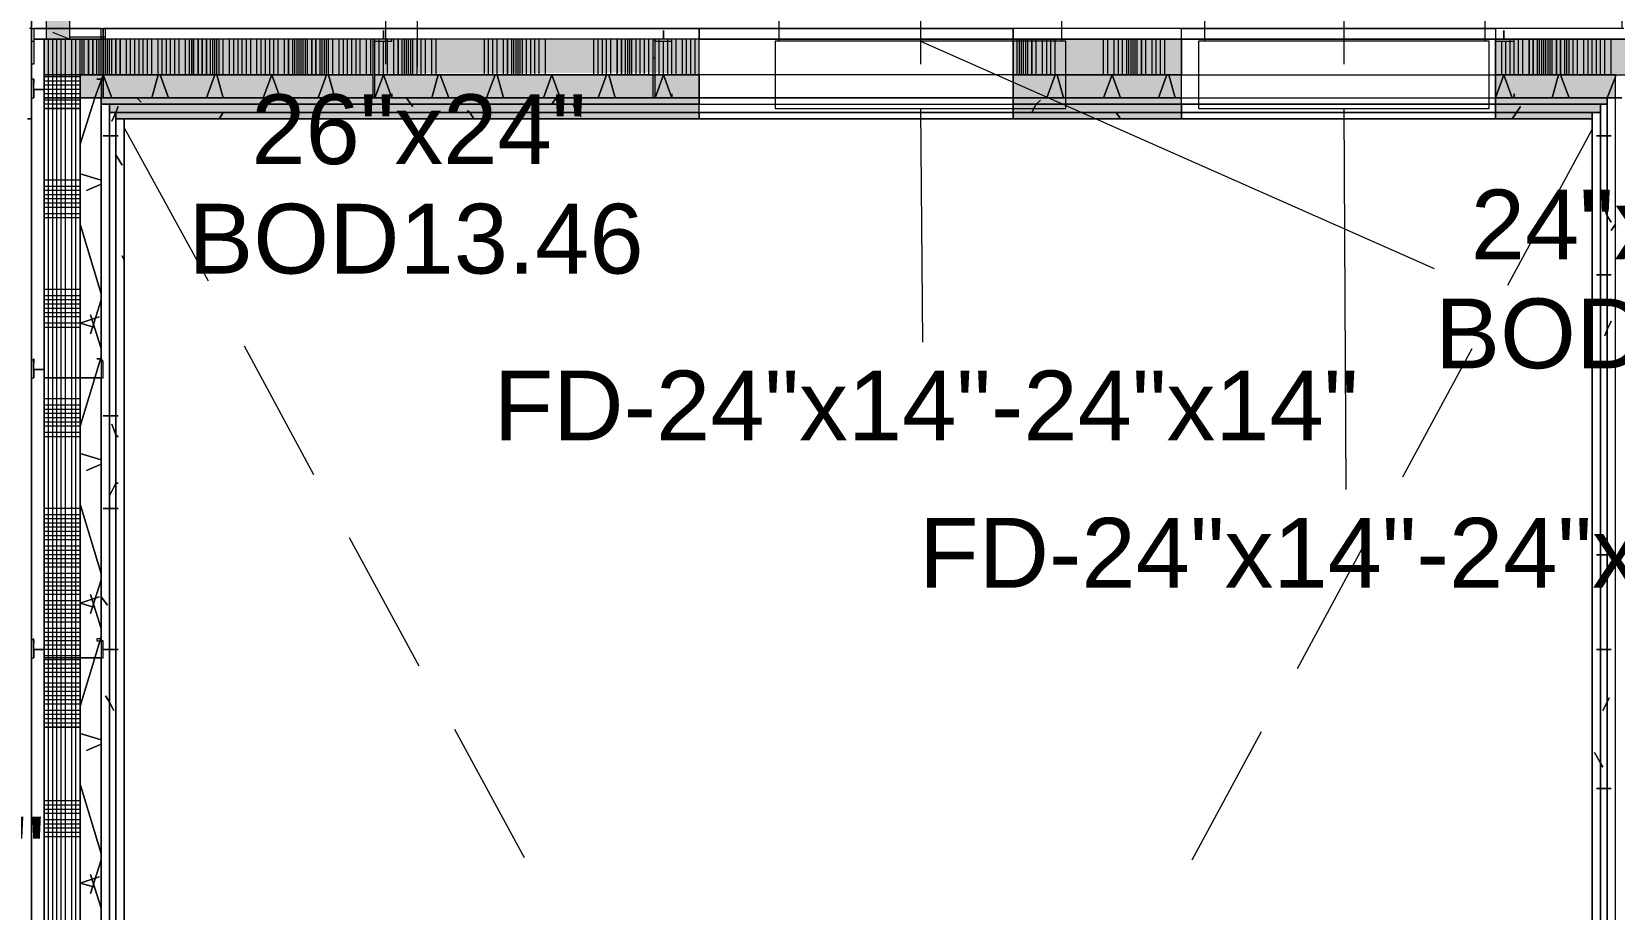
# Model space of a CAD drawing. Header units: metres. Extents: x -2 to 237, y -8 to 52.
# Drawn here: x 40.313 to 43.756, y 29.171 to 31.082 of the extents above; entities that cross this region are included whole.
import ezdxf

# ---------------------------------------------------------------- set-up
doc = ezdxf.new("R2010")
doc.units = ezdxf.units.M
doc.layers.add('HVAC - Ductos', color=5, linetype='Continuous', lineweight=0)
doc.layers.add('PDF_Text', color=7, linetype='Continuous', lineweight=0)
doc.layers.add('PDF_Geometry', color=7, linetype='Continuous', lineweight=0, true_color=0xaaaaaa)
doc.layers.add('PDF_Solid Fills', color=7, linetype='Continuous', lineweight=0, true_color=0xffffff)
doc.styles.add('PDF Helvetica', font='')
doc.styles.get('PDF Helvetica').set_extended_font_data('Helvetica')

msp = doc.modelspace()

# ---------------------------------------------------------------- hatches: boundary and pattern name
at = {"layer": 'PDF_Solid Fills', "lineweight": 0, "transparency": 33554559}
msp.add_hatch(color=256, dxfattribs=at).paths.add_polyline_path([(40.3451, 31.0657), (40.3956, 31.0657), (40.3956, 32.6555), (40.3497, 32.6555), (40.3451, 32.5547)])
h = msp.add_hatch(color=256, dxfattribs=at)
h.paths.add_polyline_path([(43.4973, 31.0657), (43.4973, 30.9878), (43.8088, 30.9878), (43.8088, 31.0657)])
h.paths.add_polyline_path([(40.3462, 30.9878), (41.6647, 30.9924), (41.6692, 30.9924), (41.7651, 30.9878), (41.7655, 30.9878), (41.7655, 31.0657), (40.3406, 31.0657), (40.3406, 30.9878)])
h.paths.add_polyline_path([(42.4481, 31.0657), (42.4481, 30.9878), (42.8146, 30.9878), (42.8146, 31.0657)])
h = msp.add_hatch(color=256, dxfattribs=at)
h.paths.add_polyline_path([(43.4973, 31.0657), (43.4973, 30.9878), (43.8088, 30.9878), (43.8088, 31.0657)])
h.paths.add_polyline_path([(40.3462, 30.9878), (41.6647, 30.9924), (41.6692, 30.9924), (41.7651, 30.9878), (41.7655, 30.9878), (41.7655, 31.0657), (40.3406, 31.0657), (40.3406, 30.9878)])
h.paths.add_polyline_path([(42.4481, 31.0657), (42.4481, 30.9878), (42.8146, 30.9878), (42.8146, 31.0657)])
h = msp.add_hatch(color=256, dxfattribs=at)
h.paths.add_polyline_path([(41.7655, 30.9374), (41.7655, 30.9878), (40.4185, 30.9878), (40.4185, 30.9374)])
h.paths.add_polyline_path([(43.4973, 30.9878), (43.4973, 30.9374), (43.7585, 30.9374), (43.7585, 30.9878)])
h.paths.add_polyline_path([(42.4481, 30.9878), (42.4481, 30.9374), (42.8146, 30.9374), (42.8146, 30.9878)])
h = msp.add_hatch(color=256, dxfattribs=at)
h.paths.add_polyline_path([(41.7655, 30.9374), (41.7655, 30.9878), (40.4185, 30.9878), (40.4185, 30.9374)])
h.paths.add_polyline_path([(43.4973, 30.9878), (43.4973, 30.9374), (43.7585, 30.9374), (43.7585, 30.9878)])
h.paths.add_polyline_path([(42.4481, 30.9878), (42.4481, 30.9374), (42.8146, 30.9374), (42.8146, 30.9878)])
h = msp.add_hatch(color=256, dxfattribs=at)
h.paths.add_polyline_path([(40.3131, 30.9374), (40.3177, 30.9786), (40.3131, 30.9786)])
h.paths.add_polyline_path([(40.4643, 30.9374), (40.4689, 30.9741), (40.4643, 30.9741)])
h = msp.add_hatch(color=256, dxfattribs=at)
h.paths.add_polyline_path([(41.7655, 30.9236), (41.7655, 30.9374), (40.4643, 30.9374), (40.4643, 30.9236)])
h.paths.add_polyline_path([(43.4973, 30.9374), (43.4973, 30.9236), (43.7401, 30.9236), (43.7401, 30.9374)])
h.paths.add_polyline_path([(42.4481, 30.9374), (42.4481, 30.9236), (42.8146, 30.9236), (42.8146, 30.9374)])
h = msp.add_hatch(color=256, dxfattribs=at)
h.paths.add_polyline_path([(41.7655, 30.9236), (41.7655, 30.9374), (40.4689, 30.9374), (40.4689, 30.9236)])
h.paths.add_polyline_path([(43.4973, 30.9374), (43.4973, 30.9236), (43.7402, 30.9236), (43.7402, 30.9374)])
h.paths.add_polyline_path([(42.4481, 30.9374), (42.4481, 30.9236), (42.8146, 30.9236), (42.8146, 30.9374)])
h = msp.add_hatch(color=256, dxfattribs=at)
h.paths.add_polyline_path([(41.7655, 30.9054), (41.7655, 30.9236), (40.4826, 30.9236), (40.4826, 30.9054)])
h.paths.add_polyline_path([(43.7264, 30.9054), (43.7264, 30.9236), (43.4973, 30.9236), (43.4973, 30.9054)])
h.paths.add_polyline_path([(42.8146, 30.9054), (42.8146, 30.9236), (42.4481, 30.9236), (42.4481, 30.9054)])
h = msp.add_hatch(color=256, dxfattribs=at)
h.paths.add_polyline_path([(41.7655, 30.9054), (41.7655, 30.9236), (40.4826, 30.9236), (40.4826, 30.9054)])
h.paths.add_polyline_path([(43.7264, 30.9054), (43.7264, 30.9236), (43.4973, 30.9236), (43.4973, 30.9054)])
h.paths.add_polyline_path([(42.8146, 30.9054), (42.8146, 30.9236), (42.4481, 30.9236), (42.4481, 30.9054)])
h = msp.add_hatch(color=256, dxfattribs=at)
h.paths.add_polyline_path([(41.7655, 30.8916), (41.7655, 30.9054), (40.4964, 30.9054), (40.4964, 30.8916)])
h.paths.add_polyline_path([(43.4973, 30.9054), (43.4973, 30.8916), (43.7081, 30.8916), (43.7081, 30.9054)])
h.paths.add_polyline_path([(42.4481, 30.9054), (42.4481, 30.8916), (42.8146, 30.8916), (42.8146, 30.9054)])
h = msp.add_hatch(color=256, dxfattribs=at)
h.paths.add_polyline_path([(41.7655, 30.8916), (41.7655, 30.9054), (40.4964, 30.9054), (40.4964, 30.8916)])
h.paths.add_polyline_path([(43.4973, 30.9054), (43.4973, 30.8916), (43.7081, 30.8916), (43.7081, 30.9054)])
h.paths.add_polyline_path([(42.4481, 30.9054), (42.4481, 30.8916), (42.8146, 30.8916), (42.8146, 30.9054)])
h = msp.add_hatch(color=256, dxfattribs=at)
h.paths.add_polyline_path([(40.3131, 30.328), (40.3177, 30.3647), (40.3131, 30.3647)])
h.paths.add_polyline_path([(40.4643, 30.328), (40.4689, 30.3647), (40.4643, 30.3647)])
h = msp.add_hatch(color=256, dxfattribs=at)
h.paths.add_polyline_path([(40.3131, 29.7187), (40.3177, 29.7554), (40.3131, 29.7554), (40.3131, 29.7187)])
h.paths.add_polyline_path([(40.4643, 29.7554), (40.4643, 29.7187), (40.4643, 29.7187), (40.4689, 29.7554)])

# ---------------------------------------------------------------- linework, layer by layer
at = {"layer": 'HVAC - Ductos', "lineweight": 0}
for points in [[(43.4744, 32.5639), (43.4744, 31.0611), (42.8651, 31.0611), (42.8651, 32.5639)], [(41.9395, 31.0611), (41.9395, 31.2856), (42.5535, 31.2856), (42.5535, 31.0611)], [(41.9304, 30.9145), (42.5627, 30.9145), (42.5627, 31.0611), (41.9304, 31.0611)], [(43.4836, 31.0611), (42.8513, 31.0611), (42.8513, 30.9145), (43.4836, 30.9145)]]:
    msp.add_lwpolyline(points, close=True, dxfattribs=at)
for points in [[(41.0828, 31.4872), (41.0828, 31.249), (41.0828, 31.0107)], [(42.2466, 31.4872), (42.2466, 31.249), (42.2466, 31.0107)], [(43.1674, 31.4872), (43.1674, 31.249), (43.1674, 31.0107)], [(41.1516, 31.4002), (41.1516, 31.0061)], [(42.2466, 31.0611), (43.3644, 30.5663)], [(42.2466, 30.9145), (42.2511, 30.406)], [(43.1674, 30.9145), (43.172, 30.0852)]]:
    msp.add_lwpolyline(points, dxfattribs=at)
at = {"layer": 'PDF_Geometry', "lineweight": 0}
for points in [[(40.501, 32.5547), (40.8445, 32.5547), (40.8445, 32.738), (40.3131, 32.738), (39.5022, 32.738), (39.5022, 32.518), (40.3131, 32.518), (40.3131, 31.0886), (40.3131, 31.0657), (40.3131, 30.8916), (40.3131, 25.5448), (40.5147, 25.5448), (40.5147, 30.8916), (41.7655, 30.8916), (41.7655, 31.0886), (40.501, 31.0886)], [(39.8595, 22.5485), (43.7081, 22.5485), (43.9555, 22.5485), (43.9555, 31.0886), (43.9601, 31.0886), (43.9601, 32.5547), (43.9601, 32.738), (43.5248, 32.738), (43.5248, 32.5547), (43.7722, 32.5547), (43.7722, 31.0886), (43.7081, 31.0886), (43.4973, 31.0886), (43.4973, 30.8916), (43.7081, 30.8916), (43.7081, 22.7958), (40.5147, 22.7958), (40.5147, 25.5448), (40.3131, 25.5448), (40.2673, 25.5448)], [(42.8146, 32.7059), (42.8146, 32.6555), (43.5248, 32.6555), (43.5248, 32.5776), (42.8146, 32.5776), (41.3257, 32.5776), (40.8445, 32.5776), (40.8445, 32.6555), (40.3956, 32.6555), (40.3956, 32.5776), (40.3956, 32.5547), (40.3956, 32.376), (40.3956, 31.7667), (40.3956, 31.0886), (40.3956, 31.0657), (40.3451, 31.0657), (40.3451, 31.0886), (40.3451, 32.5502), (40.3451, 32.5547), (40.3451, 32.5502), (40.3314, 32.5502), (40.3131, 32.5502), (39.5022, 32.5502)], [(43.928, 32.0828), (43.928, 32.6555), (43.8776, 32.6555), (43.8776, 32.0462), (43.8776, 31.4368), (43.8776, 32.0462), (43.8776, 32.5776), (43.7997, 32.5776), (43.7997, 31.0886), (43.7997, 32.5547), (43.7722, 32.5547), (43.7722, 31.0886), (40.501, 31.0886), (41.7655, 31.0886), (41.7655, 31.0657), (40.4689, 31.0657), (40.3177, 31.0657), (40.3406, 31.0657), (40.3406, 25.5448)], [(42.8146, 31.0657), (42.8146, 31.0886), (43.4973, 31.0886), (43.4973, 31.0657), (43.7081, 31.0657), (43.7722, 31.0657), (43.7997, 31.0657), (43.7997, 31.084), (43.7997, 31.0886), (43.7997, 32.5547), (43.7997, 32.5776), (43.7768, 32.5776), (43.5248, 32.5776), (42.8146, 32.5776), (42.8146, 32.5547), (43.5248, 32.5547), (43.5248, 32.5776), (43.7768, 32.5776), (43.7997, 32.5776), (43.7997, 32.5547), (43.5248, 32.5547), (43.5248, 32.5776)], [(40.3131, 25.5448), (40.3131, 31.0657), (40.3131, 31.0886), (40.3131, 32.5089), (39.8091, 32.5089), (40.3131, 32.5089), (39.8091, 32.5089), (40.3131, 32.5089), (40.3131, 31.0886), (40.3131, 32.454), (40.3131, 31.0886), (40.3085, 31.0886)], [(40.3131, 31.0611), (40.3177, 31.0611)], [(40.4643, 30.3647), (40.4643, 30.9374), (40.4185, 30.9374), (40.4185, 30.328), (40.4185, 29.7187), (40.4185, 29.1093), (40.4185, 28.5), (40.4185, 29.1093), (40.4185, 29.7187), (40.4185, 30.328), (40.4185, 30.9374), (40.4185, 30.9878), (40.3406, 30.9878), (40.3406, 25.5448), (40.3406, 30.8916), (40.3406, 30.9878), (40.3406, 31.0657), (40.3451, 31.0657), (40.3956, 31.0657), (40.4689, 31.0657), (40.4735, 31.0657), (40.4735, 31.0886)], [(42.4481, 31.0657), (42.4481, 30.9878), (41.7655, 30.9878), (41.6692, 30.9878), (41.0599, 30.9878), (41.6692, 30.9878), (41.7655, 30.9878), (41.7655, 31.0657), (40.4689, 31.0657), (40.3406, 31.0657), (40.3406, 30.9878), (40.4689, 30.9878), (41.0554, 30.9878)], [(41.0599, 30.9878), (41.6692, 30.9878), (41.7655, 30.9878), (41.7655, 30.9374), (41.7655, 30.9236), (42.4481, 30.9236), (42.8146, 30.9236), (43.4973, 30.9236), (42.8146, 30.9236), (42.8146, 30.9054), (42.8146, 30.8916), (42.4481, 30.8916), (42.4481, 31.0886), (42.4481, 31.0657), (41.7655, 31.0657), (40.4735, 31.0657), (40.4689, 31.0657), (40.3956, 31.0657)], [(40.5147, 25.5448), (40.5147, 30.8916), (41.7655, 30.8916), (41.7655, 31.0886), (42.4481, 31.0886), (41.7655, 31.0886), (41.7655, 31.0657)], [(41.0782, 31.084), (41.0782, 31.0657), (41.0599, 31.0657), (41.0554, 31.0657), (41.0554, 31.0611), (41.0554, 30.9374), (41.0599, 30.9374), (41.0966, 30.9374), (41.0966, 30.9466), (41.0966, 30.9374), (41.0599, 30.9374), (41.0599, 31.0611), (41.0966, 31.0611), (41.0966, 31.0657), (41.0782, 31.0657), (41.0782, 31.084)], [(41.6876, 31.084), (41.6876, 31.0657), (41.6692, 31.0657), (41.6647, 31.0611), (41.6647, 30.9374), (41.6692, 30.9374), (41.7059, 30.9374), (41.7059, 30.9466), (41.7059, 30.9374), (41.6692, 30.9374), (41.6692, 31.0611), (41.7059, 31.0611), (41.7059, 31.0657), (41.6876, 31.0657), (41.6876, 31.084)], [(41.7059, 31.0611), (41.7059, 31.0657)], [(42.4481, 30.9374), (42.4481, 30.9878), (41.7655, 30.9878), (41.7655, 31.0657), (42.4481, 31.0657), (42.8146, 31.0657), (43.4973, 31.0657), (42.8146, 31.0657), (42.8146, 30.9878), (43.4973, 30.9878), (43.7081, 30.9878), (43.7585, 30.9878), (43.7722, 30.9878), (43.8089, 30.9878), (43.8089, 30.7037), (43.8089, 30.3006), (43.8089, 29.8928), (43.8089, 29.4896), (43.8089, 29.0819), (43.8089, 28.6787)], [(42.8146, 30.8916), (43.4973, 30.8916), (42.8146, 30.8916), (43.4973, 30.8916), (42.8146, 30.8916), (42.8146, 31.0886), (43.4973, 31.0886), (43.4973, 31.0611), (43.4973, 31.0657)], [(43.7768, 31.0886), (43.4973, 31.0886), (43.4973, 31.0657), (43.7722, 31.0657), (43.9097, 31.0657), (43.9097, 31.084), (43.9097, 31.0886), (43.9097, 31.084), (43.9097, 22.7454), (43.9097, 22.5943), (43.9097, 22.5805), (43.9234, 22.5805), (43.9234, 31.0519)], [(43.5157, 31.084), (43.5157, 31.0657), (43.4973, 31.0657), (43.4973, 31.0611), (43.4973, 30.9374), (43.534, 30.9374), (43.5385, 30.9374), (43.5385, 30.9466), (43.5385, 30.9374), (43.534, 30.9374), (43.4973, 30.9374), (43.4973, 31.0611), (43.5385, 31.0611), (43.5385, 31.0657), (43.5157, 31.0657), (43.5157, 31.084)], [(41.6647, 31.0244), (41.6692, 31.0244)], [(40.4185, 28.5), (40.4185, 29.1093), (40.4185, 29.7187), (40.4185, 30.328), (40.4185, 30.8916), (40.4185, 30.9374), (40.4185, 30.9878), (40.4689, 30.9878), (41.0554, 30.9878), (40.4689, 30.9878), (40.4185, 30.9878), (40.4185, 30.9374), (40.4689, 30.9374), (41.7655, 30.9374), (40.4689, 30.9374), (41.7655, 30.9374), (41.7655, 30.9236), (42.4481, 30.9236), (42.4481, 30.9054), (42.8146, 30.9054), (43.4973, 30.9054), (43.7081, 30.9054), (43.7264, 30.9054), (43.7264, 22.7775)], [(41.7655, 30.9878), (41.7655, 30.9374), (42.4481, 30.9374), (42.8146, 30.9374), (43.4973, 30.9374), (43.4973, 30.9236), (43.7081, 30.9236), (43.7264, 30.9236), (43.7402, 30.9236), (43.7402, 22.7638)], [(42.4481, 30.9878), (42.8146, 30.9878), (43.4973, 30.9878)], [(42.8146, 30.9374), (42.8146, 30.9878)], [(40.4826, 25.5448), (40.4826, 30.8916), (40.4826, 30.9054), (40.4826, 30.9236), (41.7655, 30.9236), (40.4643, 30.9236), (40.4643, 30.9374), (40.4643, 30.9236), (40.4643, 30.8916), (40.4643, 30.3647), (40.4643, 30.9236), (40.4826, 30.9236), (40.4826, 25.5448)], [(41.0736, 30.9374), (41.0736, 30.9374)], [(41.7014, 30.9374), (41.7014, 30.9374)], [(41.7059, 30.9466), (41.7059, 30.9466)], [(42.4481, 30.9236), (42.4481, 30.9374), (41.7655, 30.9374)], [(41.7655, 30.9054), (41.7655, 30.9236)], [(42.8146, 30.9236), (42.8146, 30.9374), (43.4973, 30.9374)], [(43.4973, 30.9374), (43.7081, 30.9374), (43.7402, 30.9374), (43.7585, 30.9374)], [(43.4973, 30.8916), (43.4973, 30.9374)], [(43.4973, 30.9054), (43.4973, 30.9236)], [(43.7447, 30.9374), (43.7447, 30.9374)], [(40.4139, 22.7454), (40.3131, 22.7454), (40.3131, 22.7638), (40.3131, 22.7958), (40.3131, 25.5448), (40.3131, 30.8916), (40.3131, 25.5448), (40.3085, 25.5448), (40.3131, 25.5448), (40.3131, 30.8916), (40.3131, 25.5448)], [(40.4964, 25.5448), (40.4964, 30.8916), (40.4964, 30.9054), (41.7655, 30.9054), (41.7655, 30.8916), (42.4481, 30.8916), (41.7655, 30.8916)], [(40.5147, 30.8916), (40.5147, 25.5448), (40.5147, 30.8916)], [(40.5147, 30.8916), (41.7655, 30.8916), (40.5147, 30.8916)], [(42.4481, 30.8916), (42.4481, 30.9054), (41.7655, 30.9054), (42.4481, 30.9054)], [(42.4481, 30.8916), (42.8146, 30.8916), (42.4481, 30.8916)], [(43.4973, 30.8916), (43.4973, 30.9054), (42.8146, 30.9054)], [(43.4973, 30.8916), (43.7081, 30.8916)], [(43.7081, 30.8916), (43.4973, 30.8916), (43.7081, 30.8916)], [(43.7081, 22.7958), (43.7081, 30.8916)], [(43.7081, 30.8916), (43.7081, 22.7958), (43.7081, 30.8916)], [(40.698, 30.5388), (40.5147, 30.8733)], [(43.5248, 30.5297), (43.7081, 30.8687)], [(40.927, 30.1173), (40.7759, 30.3968)], [(43.2958, 30.1127), (43.4469, 30.3922)], [(40.4643, 29.7554), (40.4643, 30.328), (40.4643, 29.7554), (40.4643, 30.328), (40.4689, 30.328)], [(41.1561, 29.7004), (41.0049, 29.9799)], [(43.0667, 29.6958), (43.2178, 29.9753)], [(40.3589, 29.7187), (40.3589, 29.7187)], [(40.4643, 29.146), (40.4643, 29.7187)], [(41.3852, 29.2834), (41.234, 29.5629)], [(42.8376, 29.2788), (42.9888, 29.5583)]]:
    msp.add_lwpolyline(points, dxfattribs=at)
for points in [[(40.4689, 31.0657), (40.4643, 31.0657), (40.4643, 31.0886), (40.3177, 31.0886), (40.3177, 31.0107), (40.3131, 31.0107), (40.3131, 31.0886), (40.4689, 31.0886)], [(40.4689, 30.9374), (40.4918, 30.9374), (40.4689, 30.9374), (40.4689, 31.0886), (40.5422, 31.0886), (40.4689, 31.0886)], [(42.8146, 31.0886), (42.4481, 31.0886), (42.4481, 30.8916), (42.8146, 30.8916)], [(42.8146, 31.0886), (42.4481, 31.0886), (42.4481, 31.0657), (42.8146, 31.0657)], [(42.4481, 31.0657), (42.4481, 30.9878), (42.8146, 30.9878), (42.8146, 31.0657)], [(43.4973, 31.0657), (43.4973, 30.9878), (43.7722, 30.9878), (43.8089, 30.9878), (43.8089, 31.0657), (43.7722, 31.0657)], [(42.4481, 30.9878), (42.4481, 30.9374), (42.8146, 30.9374), (42.8146, 30.9878)], [(43.4973, 30.9878), (43.4973, 30.9374), (43.7585, 30.9374), (43.7585, 30.9878)], [(40.3406, 30.9786), (40.3406, 30.9558), (40.3177, 30.9558), (40.3177, 30.9374), (40.3177, 30.9786), (40.3177, 30.9695), (40.3177, 30.9786), (40.3131, 30.9786), (40.3131, 30.9374), (40.3177, 30.9374), (40.3177, 30.9558), (40.3406, 30.9558), (40.3406, 30.9374), (40.4643, 30.9374), (40.4689, 30.9374), (40.4689, 30.9741), (40.4643, 30.9786), (40.4551, 30.9786), (40.4643, 30.9786), (40.4643, 30.9741), (40.4643, 30.9374), (40.3406, 30.9374)], [(41.7655, 30.9054), (41.7655, 30.9236), (40.4826, 30.9236), (40.4826, 30.9054)], [(42.4481, 30.9374), (42.4481, 30.9236), (42.8146, 30.9236), (42.8146, 30.9374)], [(42.4481, 30.9236), (42.4481, 30.9054), (42.8146, 30.9054), (42.8146, 30.9236)], [(43.4973, 30.9374), (43.4973, 30.9236), (43.7402, 30.9236), (43.7402, 30.9374)], [(43.4973, 30.9236), (43.4973, 30.9054), (43.7264, 30.9054), (43.7264, 30.9236)], [(43.7402, 22.7638), (43.7402, 30.9236), (43.7264, 30.9236), (43.7264, 22.7638)], [(43.7585, 22.7454), (43.7585, 30.9374), (43.7402, 30.9374), (43.7402, 22.7454)], [(43.7447, 30.9374), (43.7722, 30.9374)], [(40.3131, 30.8916), (40.3131, 25.5448), (40.3131, 30.8916), (40.3085, 30.8916), (40.3039, 30.8916), (40.3085, 30.8916)], [(40.3131, 30.8916), (40.3131, 25.5448), (40.3131, 30.8916), (40.3085, 30.8916), (40.3039, 30.8916), (40.3085, 30.8916)], [(40.4826, 25.5448), (40.4964, 25.5448), (40.4964, 30.9054), (40.4826, 30.9054)], [(41.7655, 30.8916), (41.7655, 30.9054), (40.4964, 30.9054), (40.4964, 30.8916)], [(40.4964, 25.5448), (40.5147, 25.5448), (40.5147, 30.8916), (40.4964, 30.8916)], [(41.7655, 30.8916), (42.4481, 30.8916)], [(42.4481, 30.9054), (42.4481, 30.8916), (42.8146, 30.8916), (42.8146, 30.9054)], [(43.4973, 30.9054), (43.4973, 30.8916), (43.7081, 30.8916), (43.7081, 30.9054)], [(43.7264, 22.7775), (43.7264, 30.9054), (43.7081, 30.9054), (43.7081, 22.7775)], [(40.3406, 30.3693), (40.3406, 30.3464), (40.3177, 30.3464), (40.3177, 30.328), (40.3177, 30.3647), (40.3177, 30.3693), (40.3177, 30.3647), (40.3177, 30.3601), (40.3177, 30.3647), (40.3177, 30.3693), (40.3131, 30.3647), (40.3131, 30.328), (40.3177, 30.328), (40.3177, 30.3464), (40.3406, 30.3464), (40.3406, 30.328), (40.4643, 30.328), (40.4689, 30.328), (40.4689, 30.3647), (40.4643, 30.3693), (40.4551, 30.3693), (40.4643, 30.3693), (40.4643, 30.3647), (40.4643, 30.328), (40.3406, 30.328)], [(40.3406, 29.7599), (40.3406, 29.737), (40.3177, 29.737), (40.3177, 29.7187), (40.3177, 29.7554), (40.3177, 29.7508), (40.3177, 29.7554), (40.3177, 29.7599), (40.3131, 29.7554), (40.3131, 29.7187), (40.3177, 29.7187), (40.3177, 29.737), (40.3406, 29.737), (40.3406, 29.7187), (40.4643, 29.7187), (40.4689, 29.7187), (40.4689, 29.7554), (40.4643, 29.7554), (40.4643, 29.7599), (40.4551, 29.7599), (40.4551, 29.7554), (40.4643, 29.7554), (40.4643, 29.7187), (40.3406, 29.7187)], [(40.4643, 29.146), (40.4643, 29.7187)]]:
    msp.add_lwpolyline(points, close=True, dxfattribs=at)
at = {"layer": 'PDF_Geometry', "color": 254, "lineweight": 0, "true_color": 0xd4d4d4}
for points in [[(40.3497, 28.5), (40.3497, 29.1093), (40.3497, 29.7187), (40.3497, 30.328), (40.3497, 30.9374), (40.3497, 30.9878), (40.3497, 31.0657)], [(40.3589, 28.5), (40.3589, 29.1093), (40.3589, 29.7187), (40.3589, 30.328), (40.3589, 30.9374), (40.3589, 30.9878), (40.3589, 31.0657)], [(40.3681, 28.5), (40.3681, 29.1093), (40.3681, 29.7187), (40.3681, 30.328), (40.3681, 30.9374), (40.3681, 30.9878), (40.3681, 31.0657)], [(40.3773, 28.5), (40.3773, 29.1093), (40.3773, 29.7187), (40.3773, 30.328), (40.3773, 30.9374), (40.3773, 30.9878), (40.3773, 31.0657)], [(40.3864, 28.5), (40.3864, 29.1093), (40.3864, 29.7187), (40.3864, 30.328), (40.3864, 30.9374), (40.3864, 30.9878), (40.3864, 31.0657)], [(40.4002, 22.7454), (40.4002, 22.8416), (40.4002, 23.2494), (40.4002, 23.6572), (40.4002, 24.0604), (40.4002, 24.4682), (40.4002, 24.8713), (40.4002, 25.2791), (40.4002, 25.3341), (40.4002, 25.467), (40.4002, 25.5448), (40.4002, 30.9878), (40.4002, 31.0657)], [(40.4093, 25.4716), (40.4093, 25.5448), (40.4093, 30.9878), (40.4093, 31.0657)], [(40.4185, 30.9878), (40.4185, 31.0657)], [(40.4231, 30.9878), (40.4231, 31.0657)], [(40.4276, 30.9878), (40.4276, 31.0657)], [(40.4551, 30.9878), (40.4551, 31.0657)], [(40.4597, 30.9878), (40.4597, 31.0657)], [(40.4643, 30.9878), (40.4643, 31.0657)], [(40.4735, 30.9878), (40.4735, 31.0657)], [(40.478, 30.9878), (40.478, 31.0657)], [(40.4826, 30.9878), (40.4826, 31.0657)], [(40.4872, 30.9878), (40.4872, 31.0657)], [(40.5193, 30.9878), (40.5193, 31.0657)], [(40.5284, 30.9878), (40.5284, 31.0657)], [(40.5376, 30.9878), (40.5376, 31.0657)], [(40.5468, 30.9878), (40.5468, 31.0657)], [(40.556, 30.9878), (40.556, 31.0657)], [(40.5651, 30.9878), (40.5651, 31.0657)], [(40.5742, 30.9878), (40.5742, 31.0657)], [(40.588, 30.9878), (40.588, 31.0657)], [(40.5972, 30.9878), (40.5972, 31.0657)], [(40.6063, 30.9878), (40.6063, 31.0657)], [(40.6155, 30.9878), (40.6155, 31.0657)], [(40.6246, 30.9878), (40.6246, 31.0657)], [(40.6338, 30.9878), (40.6338, 31.0657)], [(40.6476, 30.9878), (40.6476, 31.0657)], [(40.6567, 30.9878), (40.6567, 31.0657)], [(40.6659, 30.9878), (40.6659, 31.0657)], [(40.7025, 30.9878), (40.7025, 31.0657)], [(40.7071, 30.9878), (40.7071, 31.0657)], [(40.7117, 30.9878), (40.7117, 31.0657)], [(40.7163, 30.9878), (40.7163, 31.0657)], [(40.7208, 30.9878), (40.7208, 31.0657)], [(40.73, 30.9878), (40.73, 31.0657)], [(40.7438, 30.9878), (40.7438, 31.0657)], [(40.7529, 30.9878), (40.7529, 31.0657)], [(40.7621, 30.9878), (40.7621, 31.0657)], [(40.7713, 30.9878), (40.7713, 31.0657)], [(40.7805, 30.9878), (40.7805, 31.0657)], [(40.7896, 30.9878), (40.7896, 31.0657)], [(40.8033, 30.9878), (40.8033, 31.0657)], [(40.8125, 30.9878), (40.8125, 31.0657)], [(40.8217, 30.9878), (40.8217, 31.0657)], [(40.8309, 30.9878), (40.8309, 31.0657)], [(40.84, 30.9878), (40.84, 31.0657)], [(40.8491, 30.9878), (40.8491, 31.0657)], [(40.8629, 30.9878), (40.8629, 31.0657)], [(40.8812, 30.9878), (40.8812, 31.0657)], [(40.8858, 30.9878), (40.8858, 31.0657)], [(40.8904, 30.9878), (40.8904, 31.0657)], [(40.8949, 30.9878), (40.8949, 31.0657)], [(40.8995, 30.9878), (40.8995, 31.0657)], [(40.9041, 30.9878), (40.9041, 31.0657)], [(40.9087, 30.9878), (40.9087, 31.0657)], [(40.9133, 30.9878), (40.9133, 31.0657)], [(40.9408, 30.9878), (40.9408, 31.0657)], [(40.9454, 30.9878), (40.9454, 31.0657)], [(40.95, 30.9878), (40.95, 31.0657)], [(40.9546, 30.9878), (40.9546, 31.0657)], [(40.9591, 30.9878), (40.9591, 31.0657)], [(40.9683, 30.9878), (40.9683, 31.0657)], [(40.982, 30.9878), (40.982, 31.0657)], [(40.9912, 30.9878), (40.9912, 31.0657)], [(41.0003, 30.9878), (41.0003, 31.0657)], [(41.0095, 30.9878), (41.0095, 31.0657)], [(41.0187, 30.9878), (41.0187, 31.0657)], [(41.0278, 30.9878), (41.0278, 31.0657)], [(41.0416, 30.9878), (41.0416, 31.0657)], [(41.0508, 30.9878), (41.0508, 31.0657)], [(41.0599, 30.9878), (41.0599, 31.0657)], [(41.0691, 30.9878), (41.0691, 31.0657)], [(41.0782, 30.9878), (41.0782, 31.0611)], [(41.0874, 30.9878), (41.0874, 31.0657)], [(41.1012, 30.9878), (41.1012, 31.0657)], [(41.1194, 30.9878), (41.1194, 31.0657)], [(41.124, 30.9878), (41.124, 31.0657)], [(41.1286, 30.9878), (41.1286, 31.0657)], [(41.1332, 30.9878), (41.1332, 31.0657)], [(41.1378, 30.9878), (41.1378, 31.0657)], [(41.1424, 30.9878), (41.1424, 31.0657)], [(41.1516, 30.9878), (41.1516, 31.0657)], [(41.1607, 30.9878), (41.1607, 31.0657)], [(41.1698, 30.9878), (41.1698, 31.0657)], [(41.1836, 30.9878), (41.1836, 31.0657)], [(41.1928, 30.9878), (41.1928, 31.0657)], [(41.2981, 30.9878), (41.2981, 31.0657)], [(41.3073, 30.9878), (41.3073, 31.0657)], [(41.3165, 30.9878), (41.3165, 31.0657)], [(41.3257, 30.9878), (41.3257, 31.0657)], [(41.3394, 30.9878), (41.3394, 31.0657)], [(41.3577, 30.9878), (41.3577, 31.0657)], [(41.3623, 30.9878), (41.3623, 31.0657)], [(41.3669, 30.9878), (41.3669, 31.0657)], [(41.3715, 30.9878), (41.3715, 31.0657)], [(41.3761, 30.9878), (41.3761, 31.0657)], [(41.3806, 30.9878), (41.3806, 31.0657)], [(41.3898, 30.9878), (41.3898, 31.0657)], [(41.3989, 30.9878), (41.3989, 31.0657)], [(41.4081, 30.9878), (41.4081, 31.0657)], [(41.4173, 30.9878), (41.4173, 31.0657)], [(41.431, 30.9878), (41.431, 31.0657)], [(41.5364, 30.9878), (41.5364, 31.0657)], [(41.5455, 30.9878), (41.5455, 31.0657)], [(41.5547, 30.9878), (41.5547, 31.0657)], [(41.5639, 30.9878), (41.5639, 31.0657)], [(41.573, 30.9878), (41.573, 31.0657)], [(41.5868, 30.9878), (41.5868, 31.0657)], [(41.6052, 30.9878), (41.6052, 31.0657)], [(41.6097, 30.9878), (41.6097, 31.0657)], [(41.6143, 30.9878), (41.6143, 31.0657)], [(41.6188, 30.9878), (41.6188, 31.0657)], [(41.628, 30.9878), (41.628, 31.0657)], [(41.6372, 30.9878), (41.6372, 31.0657)], [(41.6464, 30.9878), (41.6464, 31.0657)], [(41.6555, 30.9878), (41.6555, 31.0657)], [(41.6692, 30.9878), (41.6692, 31.0657)], [(41.6784, 30.9878), (41.6784, 31.0657)], [(41.6876, 30.9878), (41.6876, 31.0611)], [(41.6968, 30.9878), (41.6968, 31.0657)], [(41.7059, 30.9878), (41.7059, 31.0657)], [(41.715, 30.9878), (41.715, 31.0657)], [(41.7288, 30.9878), (41.7288, 31.0657)], [(41.738, 30.9878), (41.738, 31.0657)], [(41.7472, 30.9878), (41.7472, 31.0657)], [(41.7563, 30.9878), (41.7563, 31.0657)], [(42.4481, 30.9878), (42.4481, 31.0657)], [(42.4573, 30.9878), (42.4573, 31.0657)], [(42.4619, 30.9878), (42.4619, 31.0657)], [(42.4665, 30.9878), (42.4665, 31.0657)], [(42.4711, 30.9878), (42.4711, 31.0657)], [(42.4757, 30.9878), (42.4757, 31.0657)], [(42.4802, 30.9878), (42.4802, 31.0657)], [(42.4985, 30.9878), (42.4985, 31.0657)], [(42.5123, 30.9878), (42.5123, 31.0657)], [(42.5215, 30.9878), (42.5215, 31.0657)], [(42.5306, 30.9878), (42.5306, 31.0657)], [(42.5397, 30.9878), (42.5397, 31.0657)], [(42.6451, 30.9878), (42.6451, 31.0657)], [(42.6543, 30.9878), (42.6543, 31.0657)], [(42.668, 30.9878), (42.668, 31.0657)], [(42.6772, 30.9878), (42.6772, 31.0657)], [(42.6864, 30.9878), (42.6864, 31.0657)], [(42.6956, 30.9878), (42.6956, 31.0657)], [(42.7002, 30.9878), (42.7002, 31.0657)], [(42.7047, 30.9878), (42.7047, 31.0657)], [(42.7093, 30.9878), (42.7093, 31.0657)], [(42.7139, 30.9878), (42.7139, 31.0657)], [(42.7184, 30.9878), (42.7184, 31.0657)], [(42.7368, 30.9878), (42.7368, 31.0657)], [(42.7506, 30.9878), (42.7506, 31.0657)], [(42.7597, 30.9878), (42.7597, 31.0657)], [(42.7688, 30.9878), (42.7688, 31.0657)], [(42.778, 30.9878), (42.778, 31.0657)], [(43.4973, 30.9878), (43.4973, 31.0657)], [(43.5111, 30.9878), (43.5111, 31.0611)], [(43.5203, 30.9878), (43.5203, 31.0611)], [(43.5294, 30.9878), (43.5294, 31.0657)], [(43.5385, 30.9878), (43.5385, 31.0657)], [(43.5477, 30.9878), (43.5477, 31.0657)], [(43.5569, 30.9878), (43.5569, 31.0657)], [(43.5889, 30.9878), (43.5889, 31.0657)], [(43.5935, 30.9878), (43.5935, 31.0657)], [(43.5981, 30.9878), (43.5981, 31.0657)], [(43.6027, 30.9878), (43.6027, 31.0657)], [(43.6073, 30.9878), (43.6073, 31.0657)], [(43.6119, 30.9878), (43.6119, 31.0657)], [(43.6165, 30.9878), (43.6165, 31.0657)], [(43.621, 30.9878), (43.621, 31.0657)], [(43.6485, 30.9878), (43.6485, 31.0657)], [(43.6531, 30.9878), (43.6531, 31.0657)], [(43.6577, 30.9878), (43.6577, 31.0657)], [(43.6669, 30.9878), (43.6669, 31.0657)], [(43.676, 30.9878), (43.676, 31.0657)], [(43.6898, 30.9878), (43.6898, 31.0657)], [(43.699, 30.9878), (43.699, 31.0657)], [(43.7081, 30.9878), (43.7081, 31.0657)], [(43.7172, 30.9878), (43.7172, 31.0657)], [(43.7264, 30.9878), (43.7264, 31.0657)], [(43.7356, 30.9878), (43.7356, 31.0657)], [(43.7493, 30.9878), (43.7493, 31.0657)], [(40.4185, 30.9832), (40.3406, 30.9832)], [(40.4185, 30.9741), (40.3406, 30.9741)], [(40.4185, 30.9649), (40.3406, 30.9649)], [(40.4185, 30.9558), (40.3406, 30.9558)], [(40.4185, 30.9466), (40.3406, 30.9466)], [(40.4185, 30.9328), (40.3406, 30.9328)], [(40.4185, 30.9236), (40.3406, 30.9236)], [(40.4185, 30.7587), (40.3406, 30.7587)], [(40.4185, 30.7449), (40.3406, 30.7449)], [(40.4185, 30.7358), (40.3406, 30.7358)], [(40.4185, 30.7267), (40.3406, 30.7267)], [(40.4185, 30.7175), (40.3406, 30.7175)], [(40.4185, 30.7083), (40.3406, 30.7083)], [(40.4185, 30.6992), (40.3406, 30.6992)], [(40.4185, 30.6854), (40.3406, 30.6854)], [(40.4185, 30.6763), (40.3406, 30.6763)], [(40.4185, 30.5205), (40.3406, 30.5205)], [(40.4185, 30.5067), (40.3406, 30.5067)], [(40.4185, 30.4976), (40.3406, 30.4976)], [(40.4185, 30.4884), (40.3406, 30.4884)], [(40.4185, 30.4792), (40.3406, 30.4792)], [(40.4185, 30.47), (40.3406, 30.47)], [(40.4185, 30.4609), (40.3406, 30.4609)], [(40.4185, 30.4472), (40.3406, 30.4472)], [(40.4185, 30.438), (40.3406, 30.438)], [(40.4185, 30.2822), (40.3406, 30.2822)], [(40.4185, 30.2685), (40.3406, 30.2685)], [(40.4185, 30.2593), (40.3406, 30.2593)], [(40.4185, 30.2502), (40.3406, 30.2502)], [(40.4185, 30.241), (40.3406, 30.241)], [(40.4185, 30.2318), (40.3406, 30.2318)], [(40.4185, 30.2227), (40.3406, 30.2227)], [(40.4185, 30.2089), (40.3406, 30.2089)], [(40.4185, 30.1997), (40.3406, 30.1997)], [(40.4185, 30.044), (40.3406, 30.044)], [(40.4185, 30.0303), (40.3406, 30.0303)], [(40.4185, 30.0211), (40.3406, 30.0211)], [(40.4185, 30.0119), (40.3406, 30.0119)], [(40.4185, 30.0028), (40.3406, 30.0028)], [(40.4185, 29.9936), (40.3406, 29.9936)], [(40.4185, 29.9844), (40.3406, 29.9844)], [(40.4185, 29.9753), (40.3406, 29.9753)], [(40.4185, 29.9615), (40.3406, 29.9615)], [(40.4185, 29.9524), (40.3406, 29.9524)], [(40.4185, 29.9432), (40.3406, 29.9432)], [(40.4185, 29.934), (40.3406, 29.934)], [(40.4185, 29.9248), (40.3406, 29.9248)], [(40.4185, 29.9157), (40.3406, 29.9157)], [(40.4185, 29.902), (40.3406, 29.902)], [(40.4185, 29.8928), (40.3406, 29.8928)], [(40.4185, 29.8836), (40.3406, 29.8836)], [(40.4185, 29.8745), (40.3406, 29.8745)], [(40.4185, 29.8653), (40.3406, 29.8653)], [(40.4185, 29.8562), (40.3406, 29.8562)], [(40.4185, 29.8424), (40.3406, 29.8424)], [(40.4185, 29.8332), (40.3406, 29.8332)], [(40.4185, 29.824), (40.3406, 29.824)], [(40.4185, 29.8149), (40.3406, 29.8149)], [(40.4185, 29.8058), (40.3406, 29.8058)], [(40.4185, 29.7966), (40.3406, 29.7966)], [(40.4185, 29.7828), (40.3406, 29.7828)], [(40.4185, 29.7737), (40.3406, 29.7737)], [(40.4185, 29.7645), (40.3406, 29.7645)], [(40.4185, 29.7554), (40.3406, 29.7554)], [(40.4185, 29.7462), (40.3406, 29.7462)], [(40.4185, 29.737), (40.3406, 29.737)], [(40.4185, 29.7233), (40.3406, 29.7233)], [(40.4185, 29.7141), (40.3406, 29.7141)], [(40.4185, 29.705), (40.3406, 29.705)], [(40.4185, 29.6958), (40.3406, 29.6958)], [(40.4185, 29.6866), (40.3406, 29.6866)], [(40.4185, 29.6775), (40.3406, 29.6775)], [(40.4185, 29.6637), (40.3406, 29.6637)], [(40.4185, 29.6545), (40.3406, 29.6545)], [(40.4185, 29.6454), (40.3406, 29.6454)], [(40.4185, 29.6362), (40.3406, 29.6362)], [(40.4185, 29.6271), (40.3406, 29.6271)], [(40.4185, 29.6179), (40.3406, 29.6179)], [(40.4185, 29.6041), (40.3406, 29.6041)], [(40.4185, 29.595), (40.3406, 29.595)], [(40.4185, 29.5858), (40.3406, 29.5858)], [(40.4185, 29.5767), (40.3406, 29.5767)], [(40.4185, 29.4072), (40.3406, 29.4072)], [(40.4185, 29.398), (40.3406, 29.398)], [(40.4185, 29.3888), (40.3406, 29.3888)], [(40.4185, 29.3796), (40.3406, 29.3796)], [(40.4185, 29.3659), (40.3406, 29.3659)], [(40.4185, 29.3568), (40.3406, 29.3568)], [(40.4185, 29.3476), (40.3406, 29.3476)], [(40.4185, 29.3384), (40.3406, 29.3384)], [(40.4185, 29.3292), (40.3406, 29.3292)]]:
    msp.add_lwpolyline(points, dxfattribs=at)
at = {"layer": 'PDF_Geometry', "color": 254, "lineweight": 0, "true_color": 0xdddddd}
msp.add_lwpolyline([(40.3956, 31.0657), (40.3589, 31.0795)], dxfattribs=at)
at = {"layer": 'PDF_Geometry', "color": 254, "lineweight": 0, "true_color": 0xeaeaea}
for points in [[(40.3956, 31.0703), (40.4689, 31.0703), (40.4735, 31.0703)], [(41.4906, 30.9236), (41.4906, 30.9236)], [(41.4906, 30.9236), (41.4906, 30.9236)], [(42.4893, 30.9054), (42.4893, 30.9054)], [(42.4893, 30.9054), (42.4893, 30.9054)]]:
    msp.add_lwpolyline(points, dxfattribs=at)
at = {"layer": 'PDF_Geometry', "color": 254, "lineweight": 0, "true_color": 0xd4d4d4}
for points in [[(40.4368, 31.0657), (40.4368, 30.9878)], [(40.4459, 31.0657), (40.4459, 30.9878)], [(40.4964, 31.0657), (40.4964, 30.9878)], [(40.5056, 31.0657), (40.5056, 30.9878)], [(40.6613, 31.0657), (40.6613, 30.9878)], [(40.6751, 31.0657), (40.6751, 30.9878)], [(40.6842, 31.0657), (40.6842, 30.9878)], [(40.6934, 31.0657), (40.6934, 30.9878)], [(40.8721, 31.0657), (40.8721, 30.9878)], [(40.9225, 31.0657), (40.9225, 30.9878)], [(40.9316, 31.0657), (40.9316, 30.9878)], [(41.1103, 31.0657), (41.1103, 30.9878)], [(41.3485, 31.0657), (41.3485, 30.9878)], [(41.5868, 31.0657), (41.5868, 30.9878)], [(41.596, 31.0657), (41.596, 30.9878)], [(42.4893, 31.0657), (42.4893, 30.9878)], [(42.7276, 31.0657), (42.7276, 30.9878)], [(43.5707, 31.0657), (43.5707, 30.9878)], [(43.5798, 31.0657), (43.5798, 30.9878)], [(43.6302, 31.0657), (43.6302, 30.9878)], [(43.6393, 31.0657), (43.6393, 30.9878)], [(40.3406, 30.9145), (40.4185, 30.9145)], [(40.3406, 29.5675), (40.4185, 29.5675)]]:
    msp.add_lwpolyline(points, close=True, dxfattribs=at)
at = {"layer": 'PDF_Geometry', "color": 254, "lineweight": 0, "true_color": 0xdddddd}
for points in [[(40.4689, 30.9878), (40.4872, 30.9374), (40.4689, 30.9878), (40.4505, 30.9374), (40.4185, 30.8366), (40.4505, 30.9374)], [(40.588, 30.9878), (40.5742, 30.9374)], [(40.5926, 30.9878), (40.6109, 30.9374)], [(40.7117, 30.9878), (40.6934, 30.9374)], [(40.7163, 30.9878), (40.73, 30.9374)], [(40.8354, 30.9878), (40.8537, 30.9374), (40.8354, 30.9878), (40.8171, 30.9374)], [(40.9546, 30.9878), (40.9362, 30.9374)], [(40.9591, 30.9878), (40.9729, 30.9374)], [(41.0782, 30.9878), (41.0966, 30.9374), (41.0782, 30.9878), (41.0599, 30.9374)], [(41.1974, 30.9878), (41.1836, 30.9374)], [(41.2019, 30.9878), (41.2203, 30.9374)], [(41.3211, 30.9878), (41.3027, 30.9374)], [(41.3257, 30.9878), (41.3394, 30.9374)], [(41.4447, 30.9878), (41.4631, 30.9374), (41.4447, 30.9878), (41.4265, 30.9374)], [(41.5639, 30.9878), (41.5455, 30.9374)], [(41.5685, 30.9878), (41.5822, 30.9374)], [(41.6876, 30.9878), (41.7059, 30.9374), (41.6876, 30.9878), (41.6692, 30.9374)], [(42.5397, 30.9878), (42.5215, 30.9374)], [(42.5443, 30.9878), (42.5581, 30.9374)], [(42.6635, 30.9878), (42.6818, 30.9374), (42.6635, 30.9878), (42.6451, 30.9374)], [(42.7826, 30.9878), (42.7642, 30.9374)], [(42.7872, 30.9878), (42.8009, 30.9374)], [(43.5157, 30.9878), (43.534, 30.9374), (43.5157, 30.9878), (43.4973, 30.9374)], [(43.6348, 30.9878), (43.621, 30.9374)], [(43.6393, 30.9878), (43.6577, 30.9374)], [(43.7585, 30.9832), (43.7402, 30.9374), (43.7585, 30.9832), (43.7585, 30.9878)], [(40.4185, 30.7725), (40.4643, 30.7587)], [(40.4643, 30.7495), (40.4322, 30.7358)], [(40.4185, 30.6625), (40.4643, 30.5113)], [(40.4643, 30.4976), (40.4414, 30.4243)], [(40.4597, 30.4609), (40.4185, 30.4472), (40.4505, 30.438), (40.4185, 30.4472)], [(40.4414, 30.4655), (40.4643, 30.3922)], [(40.4643, 30.3738), (40.4505, 30.328), (40.4185, 30.2227), (40.4505, 30.328)], [(40.4185, 30.1631), (40.4643, 30.1494)], [(40.4643, 30.1402), (40.4322, 30.1265)], [(40.4185, 30.0531), (40.4643, 29.902)], [(40.4643, 29.8882), (40.4414, 29.8149)], [(40.4597, 29.8516), (40.4185, 29.8378), (40.4505, 29.8286), (40.4185, 29.8378)], [(40.4414, 29.8562), (40.4643, 29.7828)], [(40.4643, 29.7645), (40.4505, 29.7187), (40.4185, 29.6133), (40.4505, 29.7187)], [(40.4185, 29.5537), (40.4643, 29.54)], [(40.4643, 29.5309), (40.4322, 29.5171)], [(40.4185, 29.4438), (40.4643, 29.2926)], [(40.4643, 29.2788), (40.4414, 29.2056)], [(40.4597, 29.2422), (40.4185, 29.2284), (40.4505, 29.2193), (40.4185, 29.2284)], [(40.4414, 29.2468), (40.4643, 29.1735)]]:
    msp.add_lwpolyline(points, close=True, dxfattribs=at)
at = {"layer": 'PDF_Geometry', "color": 254, "lineweight": 0, "true_color": 0xeaeaea}
for points in [[(40.4964, 30.9054), (40.501, 30.9191), (40.4964, 30.9054), (40.4872, 30.887)], [(40.5422, 30.9374), (40.5514, 30.9282)], [(41.1378, 30.9236), (41.1424, 30.9191), (41.1378, 30.9236), (41.1286, 30.9374)], [(41.4447, 30.9236), (41.4539, 30.9374)], [(41.4906, 30.9236), (41.4998, 30.9054), (41.5089, 30.8962), (41.4998, 30.9054)], [(42.4893, 30.9054), (42.4985, 30.9236), (42.5077, 30.9328), (42.4985, 30.9236)], [(43.5431, 30.9054), (43.5523, 30.9191), (43.5431, 30.9054), (43.534, 30.8916)], [(40.7208, 30.8916), (40.73, 30.9054)], [(41.2615, 30.9099), (41.2661, 30.9054), (41.2752, 30.8916), (41.2661, 30.9054)], [(42.6726, 30.9054), (42.6818, 30.8916)], [(40.4964, 30.855), (40.4826, 30.855), (40.4689, 30.855), (40.4826, 30.855), (40.4964, 30.855), (40.501, 30.855)], [(43.7493, 30.855), (43.7402, 30.855), (43.7264, 30.855), (43.7172, 30.855), (43.7264, 30.855), (43.7402, 30.855)], [(40.4964, 30.8183), (40.4964, 30.8137), (40.5102, 30.7908), (40.4964, 30.8137)], [(43.7402, 30.6809), (43.7493, 30.6671), (43.7402, 30.6809), (43.7356, 30.6946)], [(43.7493, 30.6487), (43.7585, 30.6625)], [(40.5102, 30.5938), (40.5147, 30.5846)], [(43.7493, 30.5525), (43.7402, 30.5525), (43.7264, 30.5525), (43.7172, 30.5525), (43.7264, 30.5525), (43.7402, 30.5525)], [(43.7402, 30.4334), (43.7493, 30.4518), (43.7402, 30.4334), (43.7356, 30.4197)], [(40.4964, 30.2456), (40.4826, 30.2456), (40.4689, 30.2456), (40.4826, 30.2456), (40.4964, 30.2456), (40.501, 30.2456)], [(40.4872, 30.2273), (40.4964, 30.2043), (40.501, 30.1997), (40.4964, 30.2043)], [(40.4826, 30.0715), (40.4964, 30.0989), (40.501, 30.0989), (40.4964, 30.0989)], [(40.4964, 30.044), (40.4826, 30.044), (40.4689, 30.044), (40.4826, 30.044), (40.4964, 30.044), (40.501, 30.044)], [(43.7493, 29.9432), (43.7402, 29.9432), (43.7264, 29.9432), (43.7172, 29.9432), (43.7264, 29.9432), (43.7402, 29.9432)], [(40.4643, 29.8516), (40.478, 29.8332)], [(40.4964, 29.737), (40.4826, 29.737), (40.4689, 29.737), (40.4826, 29.737), (40.4964, 29.737), (40.501, 29.737)], [(43.7493, 29.737), (43.7402, 29.737), (43.7264, 29.737), (43.7172, 29.737), (43.7264, 29.737), (43.7402, 29.737)], [(40.4826, 29.6225), (40.4918, 29.6041), (40.4826, 29.6225), (40.4735, 29.6362)], [(43.7402, 29.6225), (43.7447, 29.6317), (43.7402, 29.6225), (43.731, 29.6041)], [(43.7264, 29.4896), (43.731, 29.4805), (43.7264, 29.4896), (43.7127, 29.5125)], [(43.7493, 29.4346), (43.7402, 29.4346), (43.7264, 29.4346), (43.7172, 29.4346), (43.7264, 29.4346), (43.7402, 29.4346)]]:
    msp.add_lwpolyline(points, close=True, dxfattribs=at)

# ---------------------------------------------------------------- texts
at = {"layer": 'PDF_Text', "lineweight": 0, "attachment_point": 4, "style": 'PDF Helvetica'}
for s, insert, char_height in [('26"x24"', (40.791, 30.8682), 0.1519), ('24"x14"', (43.4439, 30.662), 0.1519), ('BOD13.46', (40.6536, 30.63), 0.1519), ('BOD3.78', (43.366, 30.4238), 0.1519), ('FD-24"x14"-24"x14"', (41.3179, 30.268), 0.151896), ('FD-24"x14"-24"x14"', (42.2435, 29.9473), 0.151896), ('24"x12"', (39.6135, 29.2967), 0.1519)]:
    msp.add_mtext(s, dxfattribs=dict(at, insert=insert, char_height=char_height))

doc.saveas('drawing.dxf')
